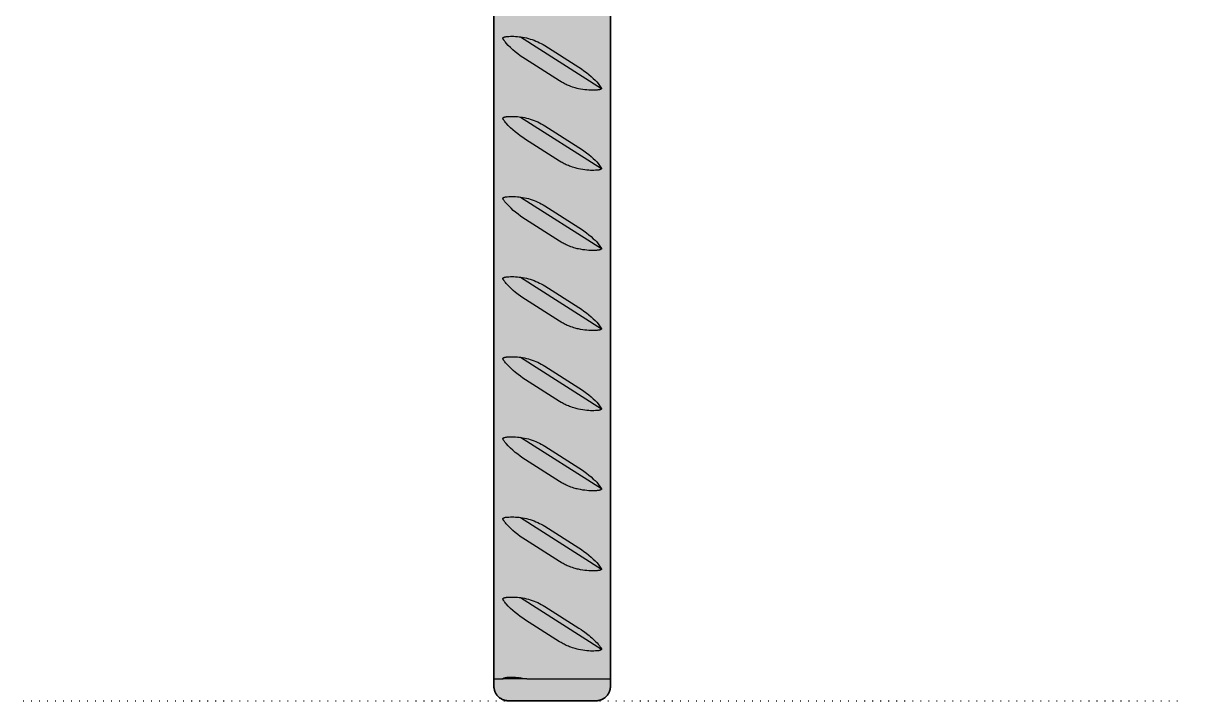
# Model space of a CAD drawing. Header units: millimetres. Extents: x -8 to 1608, y -703 to 404.
# Drawn here: x 1448.7 to 1608.1, y 0 to 93 of the extents above; entities that cross this region are included whole.
import ezdxf

# ---------------------------------------------------------------- set-up
doc = ezdxf.new("R2010")
doc.units = ezdxf.units.MM
doc.linetypes.add('Dots', pattern=[1, 0, -1])
doc.layers.add('Blocks', color=7, linetype='Continuous')
doc.layers.add('Blocks$Fill', color=7, linetype='Continuous', true_color=0xffffff)
for name, color, linetype, lineweight, true_color in [('Blocks$Inner', 7, 'Continuous', 25, 0x007f00), ('Blocks$Outline', 7, 'Continuous', 35, 0xff3f3f), ('Groud', 7, 'Dots', 25, 0x243775)]:
    doc.layers.add(name, color=color, linetype=linetype, lineweight=lineweight, true_color=true_color)

# ---------------------------------------------------------------- blocks, each defined once
blk = doc.blocks.new('Rebar Coffee Table Side')
at = {"layer": 'Blocks$Fill'}
h = blk.add_hatch(color=256, dxfattribs=at)
h.paths.add_polyline_path([(94.85, 185.25), (95.1, 184.98), (108.8, 184.98), (550.85, 184.98), (550.85, 4), (550.85, 1.93), (550.85, 1.86), (550.86, 1.8), (550.87, 1.73), (550.88, 1.66), (550.89, 1.59), (550.91, 1.53), (550.92, 1.46), (550.94, 1.39), (550.97, 1.33), (550.99, 1.27), (551.02, 1.2), (551.04, 1.14), (551.07, 1.08), (551.11, 1.02), (551.14, 0.96), (551.18, 0.9), (551.22, 0.85), (551.26, 0.79), (551.3, 0.74), (551.34, 0.69), (551.39, 0.63), (551.44, 0.59), (551.49, 0.54), (551.54, 0.49), (551.59, 0.45), (551.64, 0.41), (551.7, 0.37), (551.75, 0.33), (551.81, 0.29), (551.87, 0.26), (551.93, 0.22), (551.99, 0.19), (552.05, 0.17), (552.12, 0.14), (552.18, 0.12), (552.25, 0.09), (552.31, 0.07), (552.38, 0.06), (552.44, 0.04), (552.51, 0.03), (552.58, 0.02), (552.65, 0.01), (552.71, 0), (552.78, 0), (552.85, 0), (564.92, 0), (564.99, 0), (565.05, 0.01), (565.12, 0.02), (565.19, 0.03), (565.26, 0.04), (565.32, 0.06), (565.39, 0.07), (565.46, 0.09), (565.52, 0.12), (565.58, 0.14), (565.65, 0.17), (565.71, 0.19), (565.77, 0.22), (565.83, 0.26), (565.89, 0.29), (565.95, 0.33), (566, 0.37), (566.06, 0.41), (566.11, 0.45), (566.16, 0.49), (566.22, 0.54), (566.26, 0.59), (566.31, 0.63), (566.36, 0.69), (566.4, 0.74), (566.44, 0.79), (566.48, 0.85), (566.52, 0.9), (566.56, 0.96), (566.59, 1.02), (566.63, 1.08), (566.66, 1.14), (566.68, 1.2), (566.71, 1.27), (566.73, 1.33), (566.76, 1.39), (566.78, 1.46), (566.79, 1.53), (566.81, 1.59), (566.82, 1.66), (566.83, 1.73), (566.84, 1.8), (566.85, 1.86), (566.85, 1.93), (566.85, 2), (566.85, 397), (559.35, 397), (550.85, 397), (550.85, 385.98), (429.14, 385.98), (428.89, 386), (546.85, 386), (547.85, 387), (547.85, 403), (546.85, 404), (98.85, 404), (97.85, 403), (97.85, 387), (98.85, 386), (216.81, 386), (216.57, 385.98), (95.1, 385.98), (94.85, 385.72), (94.85, 397), (91.78, 397), (87.79, 397), (86.36, 397), (78.85, 397), (78.85, 3), (78.85, 1.93), (78.85, 1.86), (78.86, 1.8), (78.87, 1.73), (78.88, 1.66), (78.89, 1.59), (78.91, 1.53), (78.92, 1.46), (78.94, 1.39), (78.97, 1.33), (78.99, 1.27), (79.02, 1.2), (79.04, 1.14), (79.07, 1.08), (79.11, 1.02), (79.14, 0.96), (79.18, 0.9), (79.22, 0.85), (79.26, 0.79), (79.3, 0.74), (79.34, 0.69), (79.39, 0.63), (79.44, 0.59), (79.49, 0.54), (79.54, 0.49), (79.59, 0.45), (79.64, 0.41), (79.7, 0.37), (79.75, 0.33), (79.81, 0.29), (79.87, 0.26), (79.93, 0.22), (79.99, 0.19), (80.05, 0.17), (80.12, 0.14), (80.18, 0.12), (80.25, 0.09), (80.31, 0.07), (80.38, 0.06), (80.44, 0.04), (80.51, 0.03), (80.58, 0.02), (80.65, 0.01), (80.71, 0), (80.78, 0), (80.85, 0), (92.92, 0), (92.99, 0), (93.05, 0.01), (93.12, 0.02), (93.19, 0.03), (93.26, 0.04), (93.32, 0.06), (93.39, 0.07), (93.46, 0.09), (93.52, 0.12), (93.58, 0.14), (93.65, 0.17), (93.71, 0.19), (93.77, 0.22), (93.83, 0.26), (93.89, 0.29), (93.95, 0.33), (94, 0.37), (94.06, 0.41), (94.11, 0.45), (94.16, 0.49), (94.22, 0.54), (94.26, 0.59), (94.31, 0.63), (94.36, 0.69), (94.4, 0.74), (94.44, 0.79), (94.48, 0.85), (94.52, 0.9), (94.56, 0.96), (94.59, 1.02), (94.63, 1.08), (94.66, 1.14), (94.68, 1.2), (94.71, 1.27), (94.73, 1.33), (94.76, 1.39), (94.78, 1.46), (94.79, 1.53), (94.81, 1.59), (94.82, 1.66), (94.83, 1.73), (94.84, 1.8), (94.85, 1.86), (94.85, 1.93), (94.85, 2)], flags=0)
h.paths.add_polyline_path([(322.15, 200.98), (95.1, 200.98), (94.85, 200.72), (94.85, 370.25), (95.1, 369.98), (108.8, 369.98), (550.85, 369.98), (550.85, 200.98), (404.73, 200.98), (323.64, 200.98)], flags=0)
at = {"layer": 'Blocks$Inner'}
blk.add_line((565.61, 29.09), (554.52, 36.16), dxfattribs=at)
for points in [[(550.85, 184.98), (550.85, 4), (550.85, 3), (550.85, 2), (550.85, 1.93), (550.85, 1.86), (550.86, 1.8), (550.87, 1.73), (550.88, 1.66), (550.89, 1.59), (550.91, 1.53), (550.92, 1.46), (550.94, 1.39), (550.97, 1.33), (550.99, 1.27), (551.02, 1.2), (551.04, 1.14), (551.07, 1.08), (551.11, 1.02), (551.14, 0.96), (551.18, 0.9), (551.22, 0.85), (551.26, 0.79), (551.3, 0.74), (551.34, 0.69), (551.39, 0.63), (551.44, 0.59), (551.49, 0.54), (551.54, 0.49), (551.59, 0.45), (551.64, 0.41), (551.7, 0.37), (551.75, 0.33), (551.81, 0.29), (551.87, 0.26), (551.93, 0.22), (551.99, 0.19), (552.05, 0.17), (552.12, 0.14), (552.18, 0.12), (552.25, 0.09), (552.31, 0.07), (552.38, 0.06), (552.44, 0.04), (552.51, 0.03), (552.58, 0.02), (552.65, 0.01), (552.71, 0), (552.78, 0), (552.85, 0), (564.85, 0), (564.92, 0), (564.99, 0), (565.05, 0.01), (565.12, 0.02), (565.19, 0.03), (565.26, 0.04), (565.32, 0.06), (565.39, 0.07), (565.46, 0.09), (565.52, 0.12), (565.58, 0.14), (565.65, 0.17), (565.71, 0.19), (565.77, 0.22), (565.83, 0.26), (565.89, 0.29), (565.95, 0.33), (566, 0.37), (566.06, 0.41), (566.11, 0.45), (566.16, 0.49), (566.22, 0.54), (566.26, 0.59), (566.31, 0.63), (566.36, 0.69), (566.4, 0.74), (566.44, 0.79), (566.48, 0.85), (566.52, 0.9), (566.56, 0.96), (566.59, 1.02), (566.63, 1.08), (566.66, 1.14), (566.68, 1.2), (566.71, 1.27), (566.73, 1.33), (566.76, 1.39), (566.78, 1.46), (566.79, 1.53), (566.81, 1.59), (566.82, 1.66), (566.83, 1.73), (566.84, 1.8), (566.85, 1.86), (566.85, 1.93), (566.85, 2), (566.85, 3), (566.85, 4), (566.85, 397)], [(554.52, 91.16), (554.79, 91.12), (555.06, 91.07), (555.32, 91.01), (555.59, 90.95), (555.85, 90.87), (556.11, 90.79), (556.37, 90.69), (556.62, 90.59), (556.88, 90.48), (557.12, 90.36), (557.36, 90.24), (557.6, 90.1), (557.84, 89.96), (562.51, 86.99), (562.86, 86.76), (563.2, 86.52), (563.54, 86.26), (563.87, 86), (564.19, 85.73), (564.5, 85.45), (564.73, 85.23), (564.96, 85), (565.18, 84.76), (565.61, 84.09), (565.61, 84.09), (565.61, 84.09), (565.61, 84.08), (565.61, 84.08), (565.61, 84.07), (565.61, 84.07), (565.61, 84.07), (565.61, 84.06), (565.61, 84.06), (565.61, 84.06), (565.6, 84.05), (565.6, 84.05), (565.6, 84.04), (565.6, 84.04), (565.6, 84.04), (565.6, 84.03), (565.6, 84.03), (565.6, 84.03), (565.59, 84.03), (565.59, 84.02), (565.59, 84.02), (565.59, 84.02), (565.59, 84.01), (565.58, 84.01), (565.58, 84.01), (565.58, 84.01), (565.58, 84), (565.57, 84), (565.57, 84), (565.57, 83.99), (565.56, 83.99), (565.56, 83.99), (565.56, 83.99), (565.55, 83.98), (565.55, 83.98), (565.55, 83.98), (565.54, 83.98), (565.54, 83.97), (565.53, 83.97), (565.53, 83.97), (565.53, 83.96), (565.52, 83.96), (565.51, 83.96), (565.5, 83.95), (565.49, 83.95), (565.48, 83.94), (565.46, 83.94), (565.45, 83.93), (565.44, 83.93), (565.41, 83.92), (565.39, 83.91), (565.34, 83.9), (565.3, 83.89), (565.25, 83.88), (565.21, 83.88), (565.11, 83.87), (565.02, 83.86), (564.92, 83.85), (564.81, 83.84), (564.59, 83.83), (564.37, 83.83), (564.13, 83.83), (563.88, 83.85), (563.61, 83.87), (563.33, 83.9), (563.05, 83.94), (562.75, 83.99), (562.45, 84.05), (562.3, 84.08), (562.14, 84.12), (561.99, 84.16), (561.84, 84.21), (561.62, 84.28), (561.41, 84.35), (561.22, 84.42), (561.07, 84.48), (560.92, 84.55), (560.78, 84.61), (560.63, 84.68), (560.49, 84.75), (560.35, 84.83), (560.22, 84.9), (560.08, 84.98), (559.86, 85.11), (555.19, 88.09), (554.83, 88.33), (554.47, 88.57), (554.12, 88.84), (553.78, 89.11), (553.45, 89.39), (553.13, 89.69), (552.82, 90), (552.53, 90.31), (552.43, 90.42), (552.34, 90.53), (552.29, 90.6), (552.24, 90.67), (552.2, 90.72), (552.19, 90.75), (552.17, 90.78), (552.16, 90.8), (552.14, 90.82), (552.13, 90.85), (552.13, 90.86), (552.12, 90.87), (552.12, 90.88), (552.11, 90.89), (552.11, 90.9), (552.11, 90.91), (552.1, 90.92), (552.1, 90.93), (552.1, 90.94), (552.1, 90.94), (552.1, 90.95), (552.09, 90.95), (552.09, 90.96), (552.09, 90.96), (552.09, 90.97), (552.09, 90.97), (552.09, 90.98), (552.09, 90.98), (552.09, 90.98), (552.09, 90.99), (552.09, 90.99), (552.09, 90.99), (552.09, 91), (552.09, 91), (552.09, 91.01), (552.09, 91.01), (552.09, 91.01), (552.09, 91.02), (552.1, 91.02), (552.1, 91.02), (552.1, 91.02), (552.1, 91.03), (552.1, 91.03), (552.1, 91.03), (552.1, 91.04), (552.1, 91.04), (552.1, 91.04), (552.11, 91.05), (552.11, 91.05), (552.11, 91.05), (552.11, 91.05), (552.11, 91.06), (552.12, 91.06), (552.12, 91.06), (552.12, 91.07), (552.12, 91.07), (552.13, 91.07), (552.13, 91.07), (552.13, 91.08), (552.13, 91.08), (552.14, 91.08), (552.14, 91.08), (552.14, 91.09), (552.14, 91.09), (552.15, 91.09), (552.15, 91.1), (552.16, 91.1), (552.16, 91.1), (552.17, 91.1), (552.17, 91.11), (552.18, 91.11), (552.19, 91.12), (552.19, 91.12), (552.2, 91.12), (552.21, 91.13), (552.22, 91.13), (552.23, 91.14), (552.24, 91.14), (552.26, 91.14), (552.27, 91.15), (552.29, 91.15), (552.32, 91.16), (552.34, 91.17), (552.37, 91.17), (552.45, 91.19), (552.53, 91.2), (552.6, 91.21), (552.68, 91.22), (552.89, 91.23), (553.11, 91.24), (553.34, 91.24), (553.57, 91.24), (553.83, 91.23), (554.09, 91.21), (554.3, 91.19), (554.52, 91.16), (565.61, 84.09)], [(554.52, 80.16), (554.79, 80.12), (555.06, 80.07), (555.32, 80.01), (555.59, 79.95), (555.85, 79.87), (556.11, 79.79), (556.37, 79.69), (556.62, 79.59), (556.88, 79.48), (557.12, 79.36), (557.36, 79.24), (557.6, 79.1), (557.84, 78.96), (562.51, 75.99), (562.86, 75.76), (563.2, 75.52), (563.54, 75.26), (563.87, 75), (564.19, 74.73), (564.5, 74.45), (564.73, 74.23), (564.96, 74), (565.18, 73.76), (565.61, 73.09), (565.61, 73.09), (565.61, 73.09), (565.61, 73.08), (565.61, 73.08), (565.61, 73.07), (565.61, 73.07), (565.61, 73.07), (565.61, 73.06), (565.61, 73.06), (565.61, 73.06), (565.6, 73.05), (565.6, 73.05), (565.6, 73.04), (565.6, 73.04), (565.6, 73.04), (565.6, 73.03), (565.6, 73.03), (565.6, 73.03), (565.59, 73.03), (565.59, 73.02), (565.59, 73.02), (565.59, 73.02), (565.59, 73.01), (565.58, 73.01), (565.58, 73.01), (565.58, 73.01), (565.58, 73), (565.57, 73), (565.57, 73), (565.57, 72.99), (565.56, 72.99), (565.56, 72.99), (565.56, 72.99), (565.55, 72.98), (565.55, 72.98), (565.55, 72.98), (565.54, 72.98), (565.54, 72.97), (565.53, 72.97), (565.53, 72.97), (565.53, 72.96), (565.52, 72.96), (565.51, 72.96), (565.5, 72.95), (565.49, 72.95), (565.48, 72.94), (565.46, 72.94), (565.45, 72.93), (565.44, 72.93), (565.41, 72.92), (565.39, 72.91), (565.34, 72.9), (565.3, 72.89), (565.25, 72.88), (565.21, 72.88), (565.11, 72.87), (565.02, 72.86), (564.92, 72.85), (564.81, 72.84), (564.59, 72.83), (564.37, 72.83), (564.13, 72.83), (563.88, 72.85), (563.61, 72.87), (563.33, 72.9), (563.05, 72.94), (562.75, 72.99), (562.45, 73.05), (562.3, 73.08), (562.14, 73.12), (561.99, 73.16), (561.84, 73.21), (561.62, 73.28), (561.41, 73.35), (561.22, 73.42), (561.07, 73.48), (560.92, 73.55), (560.78, 73.61), (560.63, 73.68), (560.49, 73.75), (560.35, 73.83), (560.22, 73.9), (560.08, 73.98), (559.86, 74.11), (555.19, 77.09), (554.83, 77.33), (554.47, 77.57), (554.12, 77.84), (553.78, 78.11), (553.45, 78.39), (553.13, 78.69), (552.82, 79), (552.53, 79.31), (552.43, 79.42), (552.34, 79.53), (552.29, 79.6), (552.24, 79.67), (552.2, 79.72), (552.19, 79.75), (552.17, 79.78), (552.16, 79.8), (552.14, 79.82), (552.13, 79.85), (552.13, 79.86), (552.12, 79.87), (552.12, 79.88), (552.11, 79.89), (552.11, 79.9), (552.11, 79.91), (552.1, 79.92), (552.1, 79.93), (552.1, 79.94), (552.1, 79.94), (552.1, 79.95), (552.09, 79.95), (552.09, 79.96), (552.09, 79.96), (552.09, 79.97), (552.09, 79.97), (552.09, 79.98), (552.09, 79.98), (552.09, 79.98), (552.09, 79.99), (552.09, 79.99), (552.09, 79.99), (552.09, 80), (552.09, 80), (552.09, 80.01), (552.09, 80.01), (552.09, 80.01), (552.09, 80.02), (552.1, 80.02), (552.1, 80.02), (552.1, 80.02), (552.1, 80.03), (552.1, 80.03), (552.1, 80.03), (552.1, 80.04), (552.1, 80.04), (552.1, 80.04), (552.11, 80.05), (552.11, 80.05), (552.11, 80.05), (552.11, 80.05), (552.11, 80.06), (552.12, 80.06), (552.12, 80.06), (552.12, 80.07), (552.12, 80.07), (552.13, 80.07), (552.13, 80.07), (552.13, 80.08), (552.13, 80.08), (552.14, 80.08), (552.14, 80.08), (552.14, 80.09), (552.14, 80.09), (552.15, 80.09), (552.15, 80.1), (552.16, 80.1), (552.16, 80.1), (552.17, 80.1), (552.17, 80.11), (552.18, 80.11), (552.19, 80.12), (552.19, 80.12), (552.2, 80.12), (552.21, 80.13), (552.22, 80.13), (552.23, 80.14), (552.24, 80.14), (552.26, 80.14), (552.27, 80.15), (552.29, 80.15), (552.32, 80.16), (552.34, 80.17), (552.37, 80.17), (552.45, 80.19), (552.53, 80.2), (552.6, 80.21), (552.68, 80.22), (552.89, 80.23), (553.11, 80.24), (553.34, 80.24), (553.57, 80.24), (553.83, 80.23), (554.09, 80.21), (554.3, 80.19), (554.52, 80.16), (565.61, 73.09)], [(554.52, 69.16), (554.79, 69.12), (555.06, 69.07), (555.32, 69.01), (555.59, 68.95), (555.85, 68.87), (556.11, 68.79), (556.37, 68.69), (556.62, 68.59), (556.88, 68.48), (557.12, 68.36), (557.36, 68.24), (557.6, 68.1), (557.84, 67.96), (562.51, 64.99), (562.86, 64.76), (563.2, 64.52), (563.54, 64.26), (563.87, 64), (564.19, 63.73), (564.5, 63.45), (564.73, 63.23), (564.96, 63), (565.18, 62.76), (565.61, 62.09), (565.61, 62.09), (565.61, 62.09), (565.61, 62.08), (565.61, 62.08), (565.61, 62.07), (565.61, 62.07), (565.61, 62.07), (565.61, 62.06), (565.61, 62.06), (565.61, 62.06), (565.6, 62.05), (565.6, 62.05), (565.6, 62.04), (565.6, 62.04), (565.6, 62.04), (565.6, 62.03), (565.6, 62.03), (565.6, 62.03), (565.59, 62.03), (565.59, 62.02), (565.59, 62.02), (565.59, 62.02), (565.59, 62.01), (565.58, 62.01), (565.58, 62.01), (565.58, 62.01), (565.58, 62), (565.57, 62), (565.57, 62), (565.57, 61.99), (565.56, 61.99), (565.56, 61.99), (565.56, 61.99), (565.55, 61.98), (565.55, 61.98), (565.55, 61.98), (565.54, 61.98), (565.54, 61.97), (565.53, 61.97), (565.53, 61.97), (565.53, 61.96), (565.52, 61.96), (565.51, 61.96), (565.5, 61.95), (565.49, 61.95), (565.48, 61.94), (565.46, 61.94), (565.45, 61.93), (565.44, 61.93), (565.41, 61.92), (565.39, 61.91), (565.34, 61.9), (565.3, 61.89), (565.25, 61.88), (565.21, 61.88), (565.11, 61.87), (565.02, 61.86), (564.92, 61.85), (564.81, 61.84), (564.59, 61.83), (564.37, 61.83), (564.13, 61.83), (563.88, 61.85), (563.61, 61.87), (563.33, 61.9), (563.05, 61.94), (562.75, 61.99), (562.45, 62.05), (562.3, 62.08), (562.14, 62.12), (561.99, 62.16), (561.84, 62.21), (561.62, 62.28), (561.41, 62.35), (561.22, 62.42), (561.07, 62.48), (560.92, 62.55), (560.78, 62.61), (560.63, 62.68), (560.49, 62.75), (560.35, 62.83), (560.22, 62.9), (560.08, 62.98), (559.86, 63.11), (555.19, 66.09), (554.84, 66.32), (554.5, 66.56), (554.16, 66.81), (553.83, 67.07), (553.51, 67.34), (553.2, 67.62), (552.97, 67.85), (552.74, 68.08), (552.53, 68.31), (552.43, 68.42), (552.34, 68.53), (552.29, 68.6), (552.24, 68.67), (552.2, 68.72), (552.19, 68.75), (552.17, 68.78), (552.16, 68.8), (552.14, 68.82), (552.13, 68.85), (552.13, 68.86), (552.12, 68.87), (552.12, 68.88), (552.11, 68.89), (552.11, 68.9), (552.11, 68.91), (552.1, 68.92), (552.1, 68.93), (552.1, 68.94), (552.1, 68.94), (552.1, 68.95), (552.09, 68.95), (552.09, 68.96), (552.09, 68.96), (552.09, 68.97), (552.09, 68.97), (552.09, 68.98), (552.09, 68.98), (552.09, 68.98), (552.09, 68.99), (552.09, 68.99), (552.09, 68.99), (552.09, 69), (552.09, 69), (552.09, 69.01), (552.09, 69.01), (552.09, 69.01), (552.09, 69.02), (552.1, 69.02), (552.1, 69.02), (552.1, 69.02), (552.1, 69.03), (552.1, 69.03), (552.1, 69.03), (552.1, 69.04), (552.1, 69.04), (552.1, 69.04), (552.11, 69.05), (552.11, 69.05), (552.11, 69.05), (552.11, 69.05), (552.11, 69.06), (552.12, 69.06), (552.12, 69.06), (552.12, 69.07), (552.12, 69.07), (552.13, 69.07), (552.13, 69.07), (552.13, 69.08), (552.13, 69.08), (552.14, 69.08), (552.14, 69.08), (552.14, 69.09), (552.14, 69.09), (552.15, 69.09), (552.15, 69.1), (552.16, 69.1), (552.16, 69.1), (552.17, 69.1), (552.17, 69.11), (552.18, 69.11), (552.19, 69.12), (552.19, 69.12), (552.2, 69.12), (552.21, 69.13), (552.22, 69.13), (552.23, 69.14), (552.24, 69.14), (552.26, 69.14), (552.27, 69.15), (552.29, 69.15), (552.32, 69.16), (552.34, 69.17), (552.37, 69.17), (552.45, 69.19), (552.53, 69.2), (552.6, 69.21), (552.68, 69.22), (552.89, 69.23), (553.11, 69.24), (553.34, 69.24), (553.57, 69.24), (553.83, 69.23), (554.09, 69.21), (554.3, 69.19), (554.52, 69.16), (565.61, 62.09)], [(554.52, 58.16), (554.79, 58.12), (555.06, 58.07), (555.32, 58.01), (555.59, 57.95), (555.85, 57.87), (556.11, 57.79), (556.37, 57.69), (556.62, 57.59), (556.88, 57.48), (557.12, 57.36), (557.36, 57.24), (557.6, 57.1), (557.84, 56.96), (562.51, 53.99), (562.86, 53.76), (563.2, 53.52), (563.54, 53.26), (563.87, 53), (564.19, 52.73), (564.5, 52.45), (564.73, 52.23), (564.96, 52), (565.18, 51.76), (565.61, 51.09), (565.61, 51.09), (565.61, 51.09), (565.61, 51.08), (565.61, 51.08), (565.61, 51.07), (565.61, 51.07), (565.61, 51.07), (565.61, 51.06), (565.61, 51.06), (565.61, 51.06), (565.6, 51.05), (565.6, 51.05), (565.6, 51.04), (565.6, 51.04), (565.6, 51.04), (565.6, 51.03), (565.6, 51.03), (565.6, 51.03), (565.59, 51.03), (565.59, 51.02), (565.59, 51.02), (565.59, 51.02), (565.59, 51.01), (565.58, 51.01), (565.58, 51.01), (565.58, 51.01), (565.58, 51), (565.57, 51), (565.57, 51), (565.57, 50.99), (565.56, 50.99), (565.56, 50.99), (565.56, 50.99), (565.55, 50.98), (565.55, 50.98), (565.55, 50.98), (565.54, 50.98), (565.54, 50.97), (565.53, 50.97), (565.53, 50.97), (565.53, 50.96), (565.52, 50.96), (565.51, 50.96), (565.5, 50.95), (565.49, 50.95), (565.48, 50.94), (565.46, 50.94), (565.45, 50.93), (565.44, 50.93), (565.41, 50.92), (565.39, 50.91), (565.34, 50.9), (565.3, 50.89), (565.25, 50.88), (565.21, 50.88), (565.11, 50.87), (565.02, 50.86), (564.92, 50.85), (564.81, 50.84), (564.59, 50.83), (564.37, 50.83), (564.13, 50.83), (563.88, 50.85), (563.61, 50.87), (563.33, 50.9), (563.05, 50.94), (562.75, 50.99), (562.45, 51.05), (562.3, 51.08), (562.14, 51.12), (561.99, 51.16), (561.84, 51.21), (561.62, 51.28), (561.41, 51.35), (561.22, 51.42), (561.07, 51.48), (560.92, 51.55), (560.78, 51.61), (560.63, 51.68), (560.49, 51.75), (560.35, 51.83), (560.22, 51.9), (560.08, 51.98), (559.86, 52.11), (555.19, 55.09), (554.84, 55.32), (554.5, 55.56), (554.16, 55.81), (553.83, 56.07), (553.51, 56.34), (553.2, 56.62), (552.97, 56.85), (552.74, 57.08), (552.53, 57.31), (552.43, 57.42), (552.34, 57.53), (552.29, 57.6), (552.24, 57.67), (552.2, 57.72), (552.19, 57.75), (552.17, 57.78), (552.16, 57.8), (552.14, 57.82), (552.13, 57.85), (552.13, 57.86), (552.12, 57.87), (552.12, 57.88), (552.11, 57.89), (552.11, 57.9), (552.11, 57.91), (552.1, 57.92), (552.1, 57.93), (552.1, 57.94), (552.1, 57.94), (552.1, 57.95), (552.09, 57.95), (552.09, 57.96), (552.09, 57.96), (552.09, 57.97), (552.09, 57.97), (552.09, 57.98), (552.09, 57.98), (552.09, 57.98), (552.09, 57.99), (552.09, 57.99), (552.09, 57.99), (552.09, 58), (552.09, 58), (552.09, 58.01), (552.09, 58.01), (552.09, 58.01), (552.09, 58.02), (552.1, 58.02), (552.1, 58.02), (552.1, 58.02), (552.1, 58.03), (552.1, 58.03), (552.1, 58.03), (552.1, 58.04), (552.1, 58.04), (552.1, 58.04), (552.11, 58.05), (552.11, 58.05), (552.11, 58.05), (552.11, 58.05), (552.11, 58.06), (552.12, 58.06), (552.12, 58.06), (552.12, 58.07), (552.12, 58.07), (552.13, 58.07), (552.13, 58.07), (552.13, 58.08), (552.13, 58.08), (552.14, 58.08), (552.14, 58.08), (552.14, 58.09), (552.14, 58.09), (552.15, 58.09), (552.15, 58.1), (552.16, 58.1), (552.16, 58.1), (552.17, 58.1), (552.17, 58.11), (552.18, 58.11), (552.19, 58.12), (552.19, 58.12), (552.2, 58.12), (552.21, 58.13), (552.22, 58.13), (552.23, 58.14), (552.24, 58.14), (552.26, 58.14), (552.27, 58.15), (552.29, 58.15), (552.32, 58.16), (552.34, 58.17), (552.37, 58.17), (552.45, 58.19), (552.53, 58.2), (552.6, 58.21), (552.68, 58.22), (552.89, 58.23), (553.11, 58.24), (553.34, 58.24), (553.57, 58.24), (553.83, 58.23), (554.09, 58.21), (554.3, 58.19), (554.52, 58.16), (565.61, 51.09)], [(554.52, 47.16), (554.79, 47.12), (555.06, 47.07), (555.32, 47.01), (555.59, 46.95), (555.85, 46.87), (556.11, 46.79), (556.37, 46.69), (556.62, 46.59), (556.88, 46.48), (557.12, 46.36), (557.36, 46.24), (557.6, 46.1), (557.84, 45.96), (562.51, 42.99), (562.86, 42.76), (563.2, 42.52), (563.54, 42.26), (563.87, 42), (564.19, 41.73), (564.5, 41.45), (564.73, 41.23), (564.96, 41), (565.18, 40.76), (565.61, 40.09), (565.61, 40.09), (565.61, 40.09), (565.61, 40.08), (565.61, 40.08), (565.61, 40.07), (565.61, 40.07), (565.61, 40.07), (565.61, 40.06), (565.61, 40.06), (565.61, 40.06), (565.6, 40.05), (565.6, 40.05), (565.6, 40.04), (565.6, 40.04), (565.6, 40.04), (565.6, 40.03), (565.6, 40.03), (565.6, 40.03), (565.59, 40.03), (565.59, 40.02), (565.59, 40.02), (565.59, 40.02), (565.59, 40.01), (565.58, 40.01), (565.58, 40.01), (565.58, 40.01), (565.58, 40), (565.57, 40), (565.57, 40), (565.57, 39.99), (565.56, 39.99), (565.56, 39.99), (565.56, 39.99), (565.55, 39.98), (565.55, 39.98), (565.55, 39.98), (565.54, 39.98), (565.54, 39.97), (565.53, 39.97), (565.53, 39.97), (565.53, 39.96), (565.52, 39.96), (565.51, 39.96), (565.5, 39.95), (565.49, 39.95), (565.48, 39.94), (565.46, 39.94), (565.45, 39.93), (565.44, 39.93), (565.41, 39.92), (565.39, 39.91), (565.34, 39.9), (565.3, 39.89), (565.25, 39.88), (565.21, 39.88), (565.11, 39.87), (565.02, 39.86), (564.92, 39.85), (564.81, 39.84), (564.59, 39.83), (564.37, 39.83), (564.13, 39.83), (563.88, 39.85), (563.61, 39.87), (563.33, 39.9), (563.05, 39.94), (562.75, 39.99), (562.45, 40.05), (562.3, 40.08), (562.14, 40.12), (561.99, 40.16), (561.84, 40.21), (561.62, 40.28), (561.41, 40.35), (561.22, 40.42), (561.07, 40.48), (560.92, 40.55), (560.78, 40.61), (560.63, 40.68), (560.49, 40.75), (560.35, 40.83), (560.22, 40.9), (560.08, 40.98), (559.86, 41.11), (555.19, 44.09), (554.84, 44.32), (554.5, 44.56), (554.16, 44.81), (553.83, 45.07), (553.51, 45.34), (553.2, 45.62), (552.97, 45.85), (552.74, 46.08), (552.53, 46.31), (552.43, 46.42), (552.34, 46.53), (552.29, 46.6), (552.24, 46.67), (552.2, 46.72), (552.19, 46.75), (552.17, 46.78), (552.16, 46.8), (552.14, 46.82), (552.13, 46.85), (552.13, 46.86), (552.12, 46.87), (552.12, 46.88), (552.11, 46.89), (552.11, 46.9), (552.11, 46.91), (552.1, 46.92), (552.1, 46.93), (552.1, 46.94), (552.1, 46.94), (552.1, 46.95), (552.09, 46.95), (552.09, 46.96), (552.09, 46.96), (552.09, 46.97), (552.09, 46.97), (552.09, 46.98), (552.09, 46.98), (552.09, 46.98), (552.09, 46.99), (552.09, 46.99), (552.09, 46.99), (552.09, 47), (552.09, 47), (552.09, 47.01), (552.09, 47.01), (552.09, 47.01), (552.09, 47.02), (552.1, 47.02), (552.1, 47.02), (552.1, 47.02), (552.1, 47.03), (552.1, 47.03), (552.1, 47.03), (552.1, 47.04), (552.1, 47.04), (552.1, 47.04), (552.11, 47.05), (552.11, 47.05), (552.11, 47.05), (552.11, 47.05), (552.11, 47.06), (552.12, 47.06), (552.12, 47.06), (552.12, 47.07), (552.12, 47.07), (552.13, 47.07), (552.13, 47.07), (552.13, 47.08), (552.13, 47.08), (552.14, 47.08), (552.14, 47.08), (552.14, 47.09), (552.14, 47.09), (552.15, 47.09), (552.15, 47.1), (552.16, 47.1), (552.16, 47.1), (552.17, 47.1), (552.17, 47.11), (552.18, 47.11), (552.19, 47.12), (552.19, 47.12), (552.2, 47.12), (552.21, 47.13), (552.22, 47.13), (552.23, 47.14), (552.24, 47.14), (552.26, 47.14), (552.27, 47.15), (552.29, 47.15), (552.32, 47.16), (552.34, 47.17), (552.37, 47.17), (552.45, 47.19), (552.53, 47.2), (552.6, 47.21), (552.68, 47.22), (552.89, 47.23), (553.11, 47.24), (553.34, 47.24), (553.57, 47.24), (553.83, 47.23), (554.09, 47.21), (554.3, 47.19), (554.52, 47.16), (565.61, 40.09)], [(554.52, 25.16), (554.79, 25.12), (555.06, 25.07), (555.32, 25.01), (555.59, 24.95), (555.85, 24.87), (556.11, 24.79), (556.37, 24.69), (556.62, 24.59), (556.88, 24.48), (557.12, 24.36), (557.36, 24.24), (557.6, 24.1), (557.84, 23.96), (562.51, 20.99), (562.86, 20.76), (563.2, 20.52), (563.54, 20.26), (563.87, 20), (564.19, 19.73), (564.5, 19.45), (564.73, 19.23), (564.96, 19), (565.18, 18.76), (565.61, 18.09), (565.61, 18.09), (565.61, 18.09), (565.61, 18.08), (565.61, 18.08), (565.61, 18.07), (565.61, 18.07), (565.61, 18.07), (565.61, 18.06), (565.61, 18.06), (565.61, 18.06), (565.6, 18.05), (565.6, 18.05), (565.6, 18.04), (565.6, 18.04), (565.6, 18.04), (565.6, 18.03), (565.6, 18.03), (565.6, 18.03), (565.59, 18.03), (565.59, 18.02), (565.59, 18.02), (565.59, 18.02), (565.59, 18.01), (565.58, 18.01), (565.58, 18.01), (565.58, 18.01), (565.58, 18), (565.57, 18), (565.57, 18), (565.57, 17.99), (565.56, 17.99), (565.56, 17.99), (565.56, 17.99), (565.55, 17.98), (565.55, 17.98), (565.55, 17.98), (565.54, 17.98), (565.54, 17.97), (565.53, 17.97), (565.53, 17.97), (565.53, 17.96), (565.52, 17.96), (565.51, 17.96), (565.5, 17.95), (565.49, 17.95), (565.48, 17.94), (565.46, 17.94), (565.45, 17.93), (565.44, 17.93), (565.41, 17.92), (565.39, 17.91), (565.34, 17.9), (565.3, 17.89), (565.25, 17.88), (565.21, 17.88), (565.11, 17.87), (565.02, 17.86), (564.92, 17.85), (564.81, 17.84), (564.59, 17.83), (564.37, 17.83), (564.13, 17.83), (563.88, 17.85), (563.61, 17.87), (563.33, 17.9), (563.05, 17.94), (562.75, 17.99), (562.45, 18.05), (562.3, 18.08), (562.14, 18.12), (561.99, 18.16), (561.84, 18.21), (561.62, 18.28), (561.41, 18.35), (561.22, 18.42), (561.07, 18.48), (560.92, 18.55), (560.78, 18.61), (560.63, 18.68), (560.49, 18.75), (560.35, 18.83), (560.22, 18.9), (560.08, 18.98), (559.86, 19.11), (555.19, 22.09), (554.83, 22.33), (554.47, 22.57), (554.12, 22.84), (553.78, 23.11), (553.45, 23.39), (553.13, 23.69), (552.82, 24), (552.53, 24.31), (552.43, 24.42), (552.34, 24.53), (552.29, 24.6), (552.24, 24.67), (552.2, 24.72), (552.19, 24.75), (552.17, 24.78), (552.16, 24.8), (552.14, 24.82), (552.13, 24.85), (552.13, 24.86), (552.12, 24.87), (552.12, 24.88), (552.11, 24.89), (552.11, 24.9), (552.11, 24.91), (552.1, 24.92), (552.1, 24.93), (552.1, 24.94), (552.1, 24.94), (552.1, 24.95), (552.09, 24.95), (552.09, 24.96), (552.09, 24.96), (552.09, 24.97), (552.09, 24.97), (552.09, 24.98), (552.09, 24.98), (552.09, 24.98), (552.09, 24.99), (552.09, 24.99), (552.09, 24.99), (552.09, 25), (552.09, 25), (552.09, 25.01), (552.09, 25.01), (552.09, 25.01), (552.09, 25.02), (552.1, 25.02), (552.1, 25.02), (552.1, 25.02), (552.1, 25.03), (552.1, 25.03), (552.1, 25.03), (552.1, 25.04), (552.1, 25.04), (552.1, 25.04), (552.11, 25.05), (552.11, 25.05), (552.11, 25.05), (552.11, 25.05), (552.11, 25.06), (552.12, 25.06), (552.12, 25.06), (552.12, 25.07), (552.12, 25.07), (552.13, 25.07), (552.13, 25.07), (552.13, 25.08), (552.13, 25.08), (552.14, 25.08), (552.14, 25.08), (552.14, 25.09), (552.14, 25.09), (552.15, 25.09), (552.15, 25.1), (552.16, 25.1), (552.16, 25.1), (552.17, 25.1), (552.17, 25.11), (552.18, 25.11), (552.19, 25.12), (552.19, 25.12), (552.2, 25.12), (552.21, 25.13), (552.22, 25.13), (552.23, 25.14), (552.24, 25.14), (552.26, 25.14), (552.27, 25.15), (552.29, 25.15), (552.32, 25.16), (552.34, 25.17), (552.37, 25.17), (552.45, 25.19), (552.53, 25.2), (552.6, 25.21), (552.68, 25.22), (552.89, 25.23), (553.11, 25.24), (553.34, 25.24), (553.57, 25.24), (553.83, 25.23), (554.09, 25.21), (554.3, 25.19), (554.52, 25.16), (565.61, 18.09)], [(554.52, 14.16), (554.79, 14.12), (555.06, 14.07), (555.32, 14.01), (555.59, 13.95), (555.85, 13.87), (556.11, 13.79), (556.37, 13.69), (556.62, 13.59), (556.88, 13.48), (557.12, 13.36), (557.36, 13.24), (557.6, 13.1), (557.84, 12.96), (562.51, 9.99), (562.82, 9.78), (563.05, 9.62), (563.28, 9.46), (563.58, 9.23), (563.92, 8.97), (564.12, 8.79), (564.31, 8.62), (564.5, 8.45), (564.68, 8.28), (564.85, 8.11), (565.01, 7.94), (565.18, 7.76), (565.25, 7.67), (565.32, 7.59), (565.39, 7.5), (565.46, 7.41), (565.49, 7.36), (565.51, 7.33), (565.52, 7.31), (565.54, 7.29), (565.55, 7.27), (565.56, 7.25), (565.57, 7.22), (565.58, 7.21), (565.58, 7.2), (565.59, 7.19), (565.59, 7.18), (565.59, 7.17), (565.6, 7.16), (565.6, 7.15), (565.6, 7.15), (565.6, 7.14), (565.6, 7.13), (565.61, 7.12), (565.61, 7.12), (565.61, 7.11), (565.61, 7.11), (565.61, 7.1), (565.61, 7.1), (565.61, 7.1), (565.61, 7.09), (565.61, 7.09), (565.61, 7.09), (565.61, 7.08), (565.61, 7.08), (565.61, 7.07), (565.61, 7.07), (565.61, 7.07), (565.61, 7.06), (565.61, 7.06), (565.61, 7.06), (565.6, 7.05), (565.6, 7.05), (565.6, 7.04), (565.6, 7.04), (565.6, 7.04), (565.6, 7.03), (565.6, 7.03), (565.6, 7.03), (565.59, 7.03), (565.59, 7.02), (565.59, 7.02), (565.59, 7.02), (565.59, 7.01), (565.58, 7.01), (565.58, 7.01), (565.58, 7.01), (565.58, 7), (565.57, 7), (565.57, 7), (565.57, 6.99), (565.56, 6.99), (565.56, 6.99), (565.56, 6.99), (565.55, 6.98), (565.55, 6.98), (565.55, 6.98), (565.54, 6.98), (565.54, 6.97), (565.53, 6.97), (565.53, 6.97), (565.53, 6.96), (565.52, 6.96), (565.51, 6.96), (565.5, 6.95), (565.49, 6.95), (565.48, 6.94), (565.46, 6.94), (565.45, 6.93), (565.44, 6.93), (565.41, 6.92), (565.39, 6.91), (565.34, 6.9), (565.3, 6.89), (565.25, 6.88), (565.21, 6.88), (565.11, 6.87), (565.02, 6.86), (564.92, 6.85), (564.81, 6.84), (564.59, 6.83), (564.37, 6.83), (564.13, 6.83), (563.88, 6.85), (563.61, 6.87), (563.33, 6.9), (563.05, 6.94), (562.75, 6.99), (562.45, 7.05), (562.3, 7.08), (562.14, 7.12), (561.99, 7.16), (561.84, 7.21), (561.62, 7.28), (561.41, 7.35), (561.22, 7.42), (561.07, 7.48), (560.92, 7.55), (560.78, 7.61), (560.63, 7.68), (560.49, 7.75), (560.35, 7.83), (560.22, 7.9), (560.08, 7.98), (559.86, 8.11), (555.19, 11.09), (554.83, 11.33), (554.47, 11.57), (554.12, 11.84), (553.78, 12.11), (553.45, 12.39), (553.13, 12.69), (552.82, 13), (552.53, 13.31), (552.43, 13.42), (552.34, 13.53), (552.29, 13.6), (552.24, 13.67), (552.2, 13.72), (552.19, 13.75), (552.17, 13.78), (552.16, 13.8), (552.14, 13.82), (552.13, 13.85), (552.13, 13.86), (552.12, 13.87), (552.12, 13.88), (552.11, 13.89), (552.11, 13.9), (552.11, 13.91), (552.1, 13.92), (552.1, 13.93), (552.1, 13.94), (552.1, 13.94), (552.1, 13.95), (552.09, 13.95), (552.09, 13.96), (552.09, 13.96), (552.09, 13.97), (552.09, 13.97), (552.09, 13.98), (552.09, 13.98), (552.09, 13.98), (552.09, 13.99), (552.09, 13.99), (552.09, 13.99), (552.09, 14), (552.09, 14), (552.09, 14.01), (552.09, 14.01), (552.09, 14.01), (552.09, 14.02), (552.1, 14.02), (552.1, 14.02), (552.1, 14.02), (552.1, 14.03), (552.1, 14.03), (552.1, 14.03), (552.1, 14.04), (552.1, 14.04), (552.1, 14.04), (552.11, 14.05), (552.11, 14.05), (552.11, 14.05), (552.11, 14.05), (552.11, 14.06), (552.12, 14.06), (552.12, 14.06), (552.12, 14.07), (552.12, 14.07), (552.13, 14.07), (552.13, 14.07), (552.13, 14.08), (552.13, 14.08), (552.14, 14.08), (552.14, 14.08), (552.14, 14.09), (552.14, 14.09), (552.15, 14.09), (552.15, 14.1), (552.16, 14.1), (552.16, 14.1), (552.17, 14.1), (552.17, 14.11), (552.18, 14.11), (552.19, 14.12), (552.19, 14.12), (552.2, 14.12), (552.21, 14.13), (552.22, 14.13), (552.23, 14.14), (552.24, 14.14), (552.26, 14.14), (552.27, 14.15), (552.29, 14.15), (552.32, 14.16), (552.34, 14.17), (552.37, 14.17), (552.45, 14.19), (552.53, 14.2), (552.6, 14.21), (552.68, 14.22), (552.89, 14.23), (553.11, 14.24), (553.34, 14.24), (553.57, 14.24), (553.83, 14.23), (554.09, 14.21), (554.3, 14.19), (554.52, 14.16), (565.61, 7.09)], [(554.77, 3), (552.09, 3), (552.09, 3), (552.09, 3.01), (552.09, 3.01), (552.09, 3.01), (552.09, 3.02), (552.1, 3.02), (552.1, 3.02), (552.1, 3.03), (552.1, 3.03), (552.1, 3.03), (552.1, 3.04), (552.1, 3.04), (552.1, 3.04), (552.11, 3.05), (552.11, 3.05), (552.11, 3.05), (552.11, 3.05), (552.11, 3.06), (552.12, 3.06), (552.12, 3.06), (552.12, 3.07), (552.12, 3.07), (552.13, 3.07), (552.13, 3.07), (552.13, 3.08), (552.13, 3.08), (552.14, 3.08), (552.14, 3.08), (552.14, 3.09), (552.15, 3.09), (552.15, 3.09), (552.15, 3.09), (552.16, 3.1), (552.16, 3.1), (552.16, 3.1), (552.17, 3.11), (552.18, 3.11), (552.18, 3.11), (552.19, 3.12), (552.2, 3.12), (552.21, 3.13), (552.22, 3.13), (552.23, 3.14), (552.24, 3.14), (552.25, 3.14), (552.27, 3.15), (552.29, 3.15), (552.32, 3.16), (552.34, 3.17), (552.37, 3.17), (552.45, 3.19), (552.53, 3.2), (552.6, 3.21), (552.68, 3.22), (552.89, 3.23), (553.11, 3.24), (553.34, 3.24), (553.57, 3.24), (553.83, 3.23), (554.09, 3.21), (554.3, 3.19), (554.52, 3.16), (555.36, 3), (554.77, 3), (554.52, 3.16)], [(550.85, 3), (550.85, 3), (550.86, 3), (552.09, 3)], [(555.36, 3), (555.39, 3), (555.47, 3), (555.5, 3), (555.56, 3), (555.6, 3), (555.64, 3), (555.68, 3), (555.74, 3), (555.81, 3), (555.86, 3), (555.89, 3), (555.96, 3), (555.99, 3), (556.08, 3), (556.09, 3), (556.19, 3), (556.21, 3), (556.3, 3), (556.33, 3), (556.41, 3), (556.41, 3), (556.49, 3), (556.52, 3), (556.58, 3), (556.62, 3), (557.06, 3), (557.1, 3), (557.17, 3), (557.19, 3), (557.28, 3), (557.29, 3), (557.38, 3), (557.39, 3), (557.62, 3), (557.66, 3), (557.73, 3), (557.75, 3), (557.84, 3), (557.84, 3), (558.29, 3), (558.31, 3), (558.4, 3), (558.4, 3), (558.67, 3), (558.85, 3), (566.85, 3)]]:
    blk.add_lwpolyline(points, dxfattribs=at)
blk.add_lwpolyline([(554.79, 36.12), (555.06, 36.07), (555.32, 36.01), (555.59, 35.95), (555.85, 35.87), (556.11, 35.79), (556.37, 35.69), (556.62, 35.59), (556.88, 35.48), (557.12, 35.36), (557.36, 35.24), (557.6, 35.1), (557.84, 34.96), (562.51, 31.99), (562.86, 31.76), (563.2, 31.52), (563.54, 31.26), (563.87, 31), (564.19, 30.73), (564.5, 30.45), (564.73, 30.23), (564.96, 30), (565.18, 29.76), (565.61, 29.09), (565.61, 29.09), (565.61, 29.09), (565.61, 29.08), (565.61, 29.08), (565.61, 29.07), (565.61, 29.07), (565.61, 29.07), (565.61, 29.06), (565.61, 29.06), (565.61, 29.06), (565.6, 29.05), (565.6, 29.05), (565.6, 29.04), (565.6, 29.04), (565.6, 29.04), (565.6, 29.03), (565.6, 29.03), (565.6, 29.03), (565.59, 29.03), (565.59, 29.02), (565.59, 29.02), (565.59, 29.02), (565.59, 29.01), (565.58, 29.01), (565.58, 29.01), (565.58, 29.01), (565.58, 29), (565.57, 29), (565.57, 29), (565.57, 28.99), (565.56, 28.99), (565.56, 28.99), (565.56, 28.99), (565.55, 28.98), (565.55, 28.98), (565.55, 28.98), (565.54, 28.98), (565.54, 28.97), (565.53, 28.97), (565.53, 28.97), (565.53, 28.96), (565.52, 28.96), (565.51, 28.96), (565.5, 28.95), (565.49, 28.95), (565.48, 28.94), (565.46, 28.94), (565.45, 28.93), (565.44, 28.93), (565.41, 28.92), (565.39, 28.91), (565.34, 28.9), (565.3, 28.89), (565.25, 28.88), (565.21, 28.88), (565.11, 28.87), (565.02, 28.86), (564.92, 28.85), (564.81, 28.84), (564.59, 28.83), (564.37, 28.83), (564.13, 28.83), (563.88, 28.85), (563.61, 28.87), (563.33, 28.9), (563.05, 28.94), (562.75, 28.99), (562.45, 29.05), (562.3, 29.08), (562.14, 29.12), (561.99, 29.16), (561.84, 29.21), (561.62, 29.28), (561.41, 29.35), (561.22, 29.42), (561.07, 29.48), (560.92, 29.55), (560.78, 29.61), (560.63, 29.68), (560.49, 29.75), (560.35, 29.83), (560.22, 29.9), (560.08, 29.98), (559.86, 30.11), (555.19, 33.09), (554.83, 33.33), (554.47, 33.57), (554.12, 33.84), (553.78, 34.11), (553.45, 34.39), (553.13, 34.69), (552.82, 35), (552.53, 35.31), (552.43, 35.42), (552.34, 35.53), (552.29, 35.6), (552.24, 35.67), (552.2, 35.72), (552.19, 35.75), (552.17, 35.78), (552.16, 35.8), (552.14, 35.82), (552.13, 35.85), (552.13, 35.86), (552.12, 35.87), (552.12, 35.88), (552.11, 35.89), (552.11, 35.9), (552.11, 35.91), (552.1, 35.92), (552.1, 35.93), (552.1, 35.94), (552.1, 35.94), (552.1, 35.95), (552.09, 35.95), (552.09, 35.96), (552.09, 35.96), (552.09, 35.97), (552.09, 35.97), (552.09, 35.98), (552.09, 35.98), (552.09, 35.98), (552.09, 35.99), (552.09, 35.99), (552.09, 35.99), (552.09, 36), (552.09, 36), (552.09, 36.01), (552.09, 36.01), (552.09, 36.01), (552.09, 36.02), (552.1, 36.02), (552.1, 36.02), (552.1, 36.02), (552.1, 36.03), (552.1, 36.03), (552.1, 36.03), (552.1, 36.04), (552.1, 36.04), (552.1, 36.04), (552.11, 36.05), (552.11, 36.05), (552.11, 36.05), (552.11, 36.05), (552.11, 36.06), (552.12, 36.06), (552.12, 36.06), (552.12, 36.07), (552.12, 36.07), (552.13, 36.07), (552.13, 36.07), (552.13, 36.08), (552.13, 36.08), (552.14, 36.08), (552.14, 36.08), (552.14, 36.09), (552.14, 36.09), (552.15, 36.09), (552.15, 36.1), (552.16, 36.1), (552.16, 36.1), (552.17, 36.1), (552.17, 36.11), (552.18, 36.11), (552.19, 36.12), (552.19, 36.12), (552.2, 36.12), (552.21, 36.13), (552.22, 36.13), (552.23, 36.14), (552.24, 36.14), (552.26, 36.14), (552.27, 36.15), (552.29, 36.15), (552.32, 36.16), (552.34, 36.17), (552.37, 36.17), (552.45, 36.19), (552.53, 36.2), (552.6, 36.21), (552.68, 36.22), (552.89, 36.23), (553.11, 36.24), (553.34, 36.24), (553.57, 36.24), (553.83, 36.23), (554.09, 36.21), (554.3, 36.19), (554.52, 36.16)], close=True, dxfattribs=at)
at = {"layer": 'Blocks$Outline'}
blk.add_lwpolyline([(550.85, 184.98), (550.85, 4), (550.85, 3), (550.85, 2), (550.85, 1.93), (550.85, 1.86), (550.86, 1.8), (550.87, 1.73), (550.88, 1.66), (550.89, 1.59), (550.91, 1.53), (550.92, 1.46), (550.94, 1.39), (550.97, 1.33), (550.99, 1.27), (551.02, 1.2), (551.04, 1.14), (551.07, 1.08), (551.11, 1.02), (551.14, 0.96), (551.18, 0.9), (551.22, 0.85), (551.26, 0.79), (551.3, 0.74), (551.34, 0.69), (551.39, 0.63), (551.44, 0.59), (551.49, 0.54), (551.54, 0.49), (551.59, 0.45), (551.64, 0.41), (551.7, 0.37), (551.75, 0.33), (551.81, 0.29), (551.87, 0.26), (551.93, 0.22), (551.99, 0.19), (552.05, 0.17), (552.12, 0.14), (552.18, 0.12), (552.25, 0.09), (552.31, 0.07), (552.38, 0.06), (552.44, 0.04), (552.51, 0.03), (552.58, 0.02), (552.65, 0.01), (552.71, 0), (552.78, 0), (552.85, 0), (564.85, 0), (564.92, 0), (564.99, 0), (565.05, 0.01), (565.12, 0.02), (565.19, 0.03), (565.26, 0.04), (565.32, 0.06), (565.39, 0.07), (565.46, 0.09), (565.52, 0.12), (565.58, 0.14), (565.65, 0.17), (565.71, 0.19), (565.77, 0.22), (565.83, 0.26), (565.89, 0.29), (565.95, 0.33), (566, 0.37), (566.06, 0.41), (566.11, 0.45), (566.16, 0.49), (566.22, 0.54), (566.26, 0.59), (566.31, 0.63), (566.36, 0.69), (566.4, 0.74), (566.44, 0.79), (566.48, 0.85), (566.52, 0.9), (566.56, 0.96), (566.59, 1.02), (566.63, 1.08), (566.66, 1.14), (566.68, 1.2), (566.71, 1.27), (566.73, 1.33), (566.76, 1.39), (566.78, 1.46), (566.79, 1.53), (566.81, 1.59), (566.82, 1.66), (566.83, 1.73), (566.84, 1.8), (566.85, 1.86), (566.85, 1.93), (566.85, 2), (566.85, 3), (566.85, 4), (566.85, 397)], dxfattribs=at)

msp = doc.modelspace()

# ---------------------------------------------------------------- linework, layer by layer
at = {"layer": 'Groud'}
msp.add_lwpolyline([(962.44, 0), (1608.14, 0)], dxfattribs=at)

# ---------------------------------------------------------------- block references
at = {"layer": 'Blocks'}
msp.add_blockref('Rebar Coffee Table Side', (962.44, 0), dxfattribs=at)

doc.saveas('drawing.dxf')
